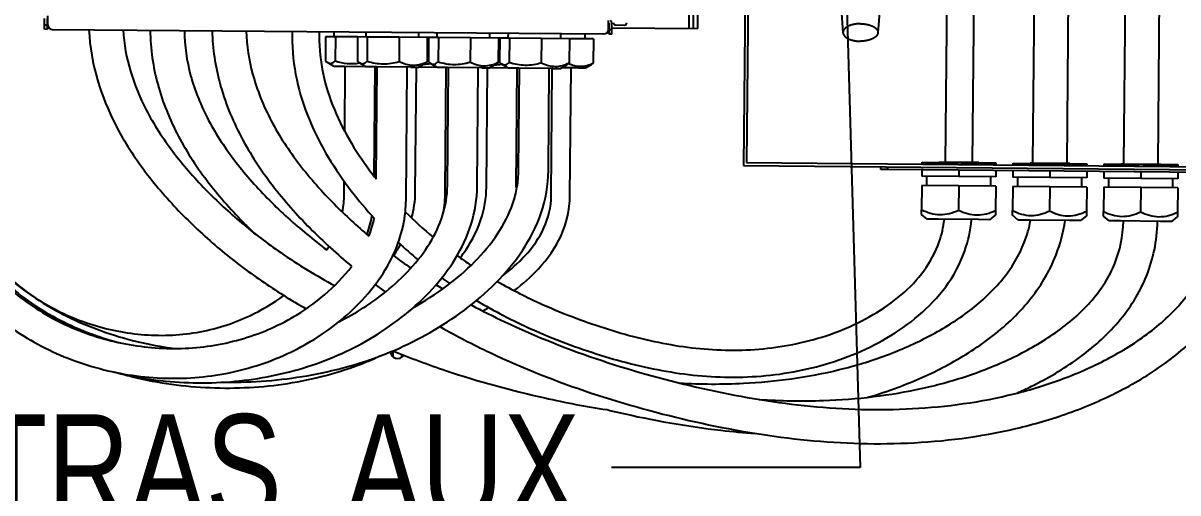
# Model space of a CAD drawing. Header units: millimetres. Extents: x 0 to 10500, y 0 to 7425.
# Drawn here: x 3535 to 4348, y 4619 to 4949 of the extents above; entities that cross this region are included whole.
import ezdxf

# ---------------------------------------------------------------- set-up
doc = ezdxf.new("R2010")
doc.units = ezdxf.units.MM
doc.header["$LTSCALE"] = 577.5
doc.linetypes.add('HIDDEN', pattern=[0.2, 0.1, -0.1])
doc.layers.get('0').update_dxf_attribs({"linetype": 'CONTINUOUS'})
for name, color, linetype in [('AXES', 7, 'CONTINUOUS'), ('DTM_AXES', 7, 'CONTINUOUS'), ('NOTES3D', 7, 'CONTINUOUS')]:
    doc.layers.add(name, color=color, linetype=linetype)
doc.styles.get("Standard").update_dxf_attribs({"font": 'txt', "width": 0.85})
doc.styles.add('TEXTSTYLE_2', font='txt', dxfattribs={"width": 0.8})
doc.styles.add('TEXTSTYLE_3', font='txt')
doc.dimstyles.new('DIMSTYLE_2', dxfattribs={"dimtxt": 75, "dimasz": 3.5, "dimexe": 1.5, "dimexo": 1.5, "dimgap": 18.75, "dimtad": 1, "dimdec": 1, "dimtxsty": 'TEXTSTYLE_3', "dimblk": '_FILLED', "dimblk1": '_FILLED', "dimblk2": '_FILLED', "dimcen": 0.09, "dimadec": 1, "dimazin": 2, "dimtp": 0.1, "dimtm": 0.1, "dimtfac": 1, "dimtdec": 1, "dimtofl": 0, "dimtmove": 0, "dimatfit": 3, "dimldrblk": '_FILLED', "dimfxl": 1, "dimtolj": 1, "dimarcsym": 0})
doc.dimstyles.get("Standard").update_dxf_attribs({"dimtxt": 3.5, "dimasz": 3.5, "dimexe": 1.5, "dimexo": 1.5, "dimtad": 1, "dimdec": 1, "dimtxsty": 'Standard', "dimblk": '_FILLED', "dimblk1": '_FILLED', "dimblk2": '_FILLED', "dimcen": 0.09, "dimadec": 1, "dimazin": 2, "dimtol": 1, "dimtp": 0.1, "dimtm": 0.1, "dimtfac": 1, "dimtdec": 1, "dimtofl": 0, "dimtmove": 0, "dimatfit": 3, "dimldrblk": '_FILLED', "dimfxl": 1, "dimtolj": 1, "dimarcsym": 0})

# ---------------------------------------------------------------- blocks, each defined once
blk = doc.blocks.new('_FILLED')
at = {"color": 0, "linetype": 'ByBlock'}
blk.add_solid([(0, 0), (-1, 0.21), (-1, -0.21)], dxfattribs=at)
blk = doc.blocks.new('*D22')
at = {"color": 2, "linetype": 'Continuous', "transparency": 16777216}
for p, q in [((4837.47, 4680.67), (4837.47, 3823.25)), ((1781.64, 4476.17), (1781.64, 3823.25)), ((1781.64, 3823.25), (1781.64, 3803)), ((4837.47, 3823.25), (4837.47, 3803)), ((1781.64, 3804.5), (3309.56, 3804.5)), ((4837.47, 3804.5), (3309.56, 3804.5))]:
    blk.add_line(p, q, dxfattribs=at)
at = {"color": 2, "linetype": 'Continuous', "transparency": 16777216, "xscale": 3.5, "yscale": 3.5, "zscale": 3.5, "rotation": 180}
blk.add_blockref('_FILLED', (1781.64, 3804.5), dxfattribs=at)
at = {"color": 2, "linetype": 'Continuous', "transparency": 16777216, "xscale": 3.5, "yscale": 3.5, "zscale": 3.5}
blk.add_blockref('_FILLED', (4837.47, 3804.5), dxfattribs=at)
at = {"color": 2, "linetype": 'Continuous', "transparency": 16777216, "insert": (3309.56, 3898.25), "char_height": 75, "width": 300, "attachment_point": 2, "line_spacing_factor": 0.9, "style": 'TEXTSTYLE_3'}
blk.add_mtext('3056', dxfattribs=at)
blk = doc.blocks.new('*D27')
at = {"color": 2, "linetype": 'Continuous', "transparency": 16777216}
for p, q in [((4837.47, 4680.67), (4837.47, 4221.23)), ((3948.64, 4306.67), (3948.64, 4221.23)), ((3948.64, 4221.23), (3948.64, 4200.98)), ((4837.47, 4221.23), (4837.47, 4200.98)), ((3948.64, 4202.48), (4393.06, 4202.48)), ((4837.47, 4202.48), (4393.06, 4202.48))]:
    blk.add_line(p, q, dxfattribs=at)
at = {"color": 2, "linetype": 'Continuous', "transparency": 16777216, "xscale": 3.5, "yscale": 3.5, "zscale": 3.5, "rotation": 180}
blk.add_blockref('_FILLED', (3948.64, 4202.48), dxfattribs=at)
at = {"color": 2, "linetype": 'Continuous', "transparency": 16777216, "xscale": 3.5, "yscale": 3.5, "zscale": 3.5}
blk.add_blockref('_FILLED', (4837.47, 4202.48), dxfattribs=at)
at = {"color": 2, "linetype": 'Continuous', "transparency": 16777216, "insert": (4393.06, 4296.23), "char_height": 75, "width": 225, "attachment_point": 2, "line_spacing_factor": 0.9, "style": 'TEXTSTYLE_3'}
blk.add_mtext('889', dxfattribs=at)

msp = doc.modelspace()

# ---------------------------------------------------------------- linework, layer by layer
at = {"color": 7, "linetype": 'Continuous'}
for p, q in [((4006.9, 4945.46), (4016.1, 6047.42)), ((4048.85, 5549.05), (4042.13, 4849.08)), ((4050.84, 5547.03), (4044.15, 4851.06)), ((4003.9, 4945.48), (4008.77, 5528.46)), ((4184.16, 4851.19), (4188.35, 5287.7)), ((4203.16, 4851.01), (4207.35, 5287.52)), ((4245.66, 4850.6), (4247.45, 5037.12)), ((4269.66, 4850.37), (4271.45, 5036.89)), ((4309.66, 4849.99), (4311.45, 5036.51)), ((4333.65, 4849.76), (4335.45, 5036.28)), ((3550.38, 4944.78), (3550.45, 4952.48)), ((3550.41, 4947.98), (3552.31, 4947.96)), ((3552.35, 4952.46), (3552.28, 4944.76)), ((3552.71, 4947.96), (3552.76, 4954.21)), ((3947.1, 4944.67), (3947.15, 4950.92)), ((3947.47, 4941.47), (3947.53, 4949.17)), ((3949.37, 4941.45), (3949.43, 4949.15)), ((3552.28, 4944.76), (3550.38, 4944.78)), ((3555.88, 4944.73), (3943.87, 4941.5)), ((3724.68, 4943.33), (3724.65, 4940.1)), ((3743.68, 4943.17), (3743.65, 4939.95)), ((3748.11, 4939.59), (3747.97, 4922.59)), ((3754.98, 4939.53), (3748.11, 4939.59)), ((3754.98, 4939.53), (3754.84, 4922.53)), ((3770.61, 4939.4), (3754.98, 4939.53)), ((3770.61, 4939.4), (3770.47, 4922.4)), ((3777.48, 4939.34), (3770.61, 4939.4)), ((3777.48, 4939.34), (3777.34, 4922.34)), ((3799.98, 4939.15), (3777.48, 4939.34)), ((3799.98, 4939.15), (3799.84, 4922.16)), ((3819.68, 4938.99), (3799.98, 4939.15)), ((3819.68, 4938.99), (3819.54, 4921.99)), ((3820.61, 4938.98), (3819.68, 4938.99)), ((3820.61, 4938.98), (3820.47, 4921.98)), ((3827.48, 4938.93), (3820.61, 4938.98)), ((3827.48, 4938.93), (3827.34, 4921.93)), ((3849.98, 4938.74), (3827.48, 4938.93)), ((3849.98, 4938.74), (3849.83, 4921.74)), ((3869.68, 4938.57), (3849.98, 4938.74)), ((3947.11, 4945.96), (3947.51, 4945.96)), ((3949.37, 4941.45), (3947.47, 4941.47)), ((3947.5, 4944.67), (3949.4, 4944.65)), ((3949.41, 4945.94), (4009.9, 4945.43)), ((3869.68, 4938.57), (3869.54, 4921.57)), ((3870.61, 4938.56), (3869.68, 4938.57)), ((3870.61, 4938.56), (3870.46, 4921.57)), ((3877.48, 4938.51), (3870.61, 4938.56)), ((3877.48, 4938.51), (3877.34, 4921.51)), ((3899.98, 4938.32), (3877.48, 4938.51)), ((3899.98, 4938.32), (3899.83, 4921.32)), ((3919.68, 4938.16), (3899.98, 4938.32)), ((3919.68, 4938.16), (3919.54, 4921.16)), ((3936.45, 4938.01), (3919.68, 4938.15)), ((3936.45, 4938.01), (3936.31, 4921.01)), ((3761.59, 4873), (3761.97, 4918.53)), ((3782.33, 4841.32), (3782.97, 4918.35)), ((3783.81, 4839.44), (3784.47, 4918.34)), ((3804.69, 4824.6), (3805.47, 4918.16)), ((3811.24, 4830.32), (3811.97, 4918.11)), ((3832.24, 4830.15), (3832.97, 4917.93)), ((3833.78, 4834.87), (3834.47, 4917.92)), ((3854.77, 4834.7), (3855.47, 4917.75)), ((3861.27, 4833.78), (3861.97, 4917.69)), ((3882.27, 4833.61), (3882.97, 4917.52)), ((3883.87, 4845.65), (3884.47, 4917.5)), ((3904.87, 4845.48), (3905.47, 4917.33)), ((3906.82, 4827.98), (3907.57, 4917.31)), ((3920.02, 4827.87), (3920.77, 4917.74)), ((4044.15, 4851.06), (4660.12, 4845.15)), ((4167.67, 4850.2), (4167.68, 4851.33)), ((4168.81, 4849.86), (4167.67, 4850.2)), ((4167.68, 4851.33), (4193.66, 4851.08)), ((4193.66, 4851.08), (4219.64, 4850.83)), ((4218.48, 4849.39), (4219.63, 4849.7)), ((4219.64, 4850.83), (4219.63, 4849.7)), ((4231.67, 4849.58), (4231.68, 4850.72)), ((4232.81, 4849.25), (4231.67, 4849.58)), ((4231.68, 4850.72), (4257.66, 4850.47)), ((4257.66, 4850.47), (4283.64, 4850.22)), ((4283.64, 4850.22), (4283.63, 4849.09)), ((4295.66, 4848.97), (4295.68, 4850.1)), ((4295.68, 4850.1), (4321.65, 4849.86)), ((4321.65, 4849.86), (4347.63, 4849.61)), ((4347.63, 4849.61), (4347.62, 4848.47)), ((4042.13, 4849.08), (4662.11, 4843.13)), ((4138.61, 4846.16), (4138.63, 4848.16)), ((4143.61, 4846.11), (4138.61, 4846.16)), ((4143.61, 4846.11), (4143.63, 4848.11)), ((4435.6, 4843.31), (4143.61, 4846.11)), ((4167.63, 4845.88), (4167.59, 4841.39)), ((4193.57, 4841.14), (4167.59, 4841.39)), ((4193.61, 4845.63), (4193.57, 4841.14)), ((4219.59, 4845.38), (4219.54, 4840.89)), ((4231.63, 4845.26), (4231.58, 4840.77)), ((4257.61, 4845.01), (4257.56, 4840.52)), ((4282.48, 4848.77), (4283.63, 4849.09)), ((4283.59, 4844.76), (4283.54, 4840.27)), ((4295.62, 4844.65), (4295.58, 4840.16)), ((4296.8, 4848.64), (4295.66, 4848.97)), ((4321.6, 4844.4), (4321.56, 4839.91)), ((4346.48, 4848.16), (4347.62, 4848.47)), ((4347.58, 4844.15), (4347.54, 4839.66)), ((3761.22, 4828.98), (3761.3, 4837.69)), ((4167.52, 4834.89), (4167.36, 4817.89)), ((4193.5, 4834.64), (4167.52, 4834.89)), ((4193.5, 4834.64), (4193.34, 4817.64)), ((4219.48, 4834.39), (4193.5, 4834.64)), ((4219.54, 4840.89), (4193.57, 4841.14)), ((4219.48, 4834.39), (4219.32, 4817.39)), ((4231.52, 4834.27), (4231.36, 4817.27)), ((4257.5, 4834.02), (4231.52, 4834.27)), ((4257.56, 4840.52), (4231.58, 4840.77)), ((4257.5, 4834.02), (4257.34, 4817.02)), ((4283.48, 4833.77), (4257.5, 4834.02)), ((4283.54, 4840.27), (4257.56, 4840.52)), ((4283.48, 4833.77), (4283.32, 4816.77)), ((4295.52, 4833.66), (4295.35, 4816.66)), ((4321.5, 4833.41), (4295.52, 4833.66)), ((4321.56, 4839.91), (4295.58, 4840.16)), ((4321.5, 4833.41), (4321.33, 4816.41)), ((4347.48, 4833.16), (4321.5, 4833.41)), ((4347.54, 4839.66), (4321.56, 4839.91)), ((4347.48, 4833.16), (4347.31, 4816.16)), ((4167.33, 4814.55), (4167.36, 4817.89)), ((4219.32, 4817.39), (4219.29, 4814.05)), ((4231.33, 4813.94), (4231.36, 4817.27)), ((4171.24, 4811.24), (4167.33, 4814.55)), ((4215.31, 4810.82), (4219.29, 4814.05)), ((4235.24, 4810.62), (4231.33, 4813.94)), ((4243.98, 4810.39), (4244, 4810.51)), ((4279.31, 4810.2), (4283.28, 4813.44)), ((4283.32, 4816.77), (4283.28, 4813.44)), ((4295.32, 4813.32), (4295.35, 4816.66)), ((4299.23, 4810.01), (4295.32, 4813.32)), ((4343.31, 4809.59), (4347.28, 4812.82)), ((4347.31, 4816.16), (4347.28, 4812.82)), ((3795.64, 4714.17), (3795.64, 4718.56)), ((3801.64, 4714.19), (3801.64, 4716.13))]:
    msp.add_line(p, q, dxfattribs=at)
at = {"color": 3, "linetype": 'Continuous'}
msp.add_line((4009.9, 4945.43), (4019.1, 6047.4), dxfattribs=at)
at = {"color": 6, "linetype": 'Continuous'}
msp.add_line((3951.92, 4947.88), (3958.42, 4947.82), dxfattribs=at)
at = {"color": 7, "linetype": 'Continuous'}
for centre, radius, start, end in [((3555.91, 4947.93), 3.2, 179.52186, 269.52186), ((3947.13, 4949.17), 2.3, 359.52186, 50.10173), ((3943.9, 4944.7), 3.2, 269.52186, 359.52186), ((3765.77, 4959.85), 39.21, 278.99782, 279.20971), ((3815.77, 4959.43), 39.21, 278.99782, 279.20971), ((3865.77, 4959.01), 39.21, 278.99782, 279.20971), ((3811.11, 4846.24), 72.76, 350.09785, 359.53538), ((3810.45, 4846.35), 73.43, 349.93028, 350.10464), ((3693.03, 4829.57), 68.19, 348.71789, 359.50895), ((3741.3, 4830.92), 90.94, 350.36998, 359.51142), ((3717.46, 4825.34), 87.23, 354.11325, 359.51722), ((3688.67, 4830.55), 93.65, 341.21573, 349.57007), ((4002.58, 5014.01), 280.01, 224.891, 230.32434), ((4003.93, 5015.57), 301.07, 227.16931, 230.67756), ((3669.47, 4839.42), 93.87, 327.95363, 329.71338), ((4034.36, 5104.53), 398.28, 233.15867, 235.3812), ((4024.3, 5042.1), 315.54, 234.39457, 236.56188), ((3723.91, 4878.24), 151.81, 313.60087, 314.37991), ((4022.85, 5040.02), 332, 234.45437, 235.64565), ((4034.03, 5104.08), 421.72, 233.47749, 234.68111), ((4059.54, 5142.77), 444.07, 238.25498, 238.96642), ((3742.68, 4952.28), 236.08, 299.43377, 300.59142), ((3674.26, 4956.15), 263.19, 254.05579, 254.53741)]:
    msp.add_arc(centre, radius, start, end, dxfattribs=at)
at = {"color": 6, "linetype": 'Continuous'}
for centre, start, end in [((3951.94, 4949.38), 179.52186, 269.52186), ((3958.44, 4949.32), 269.52186, 359.52186)]:
    msp.add_arc(centre, 1.5, start, end, dxfattribs=at)
at = {"color": 7, "linetype": 'Continuous'}
for points, knots in [([(3581.64, 4944.51), (3582.89, 4920.2), (3594.08, 4884.9), (3620.76, 4843.75), (3646.03, 4814.88), (3673.38, 4789.58), (3702.89, 4767.24), (3723.72, 4754.25), (3734.49, 4748.11)], [0, 0, 0, 0, 0.262375, 0.409206, 0.556038, 0.702869, 0.8497, 1, 1, 1, 1]), ([(3605.69, 4944.31), (3606.92, 4924.42), (3616.27, 4894.96), (3639.86, 4858.4), (3663.22, 4831.69), (3688.81, 4808.02), (3718.94, 4785.21), (3741.41, 4771.55), (3754.46, 4764.47)], [0, 0, 0, 0, 0.248028, 0.390123, 0.532217, 0.674311, 0.816405, 1, 1, 1, 1]), ([(3624.8, 4944.15), (3624.88, 4930.98), (3628.73, 4904.86), (3643.56, 4868.85), (3665.33, 4836.03), (3684.81, 4814.24), (3696.19, 4803.07), (3698.49, 4800.87)], [0, 0, 0, 0, 0.225975, 0.464132, 0.702289, 0.940446, 1, 1, 1, 1]), ([(3648.8, 4943.95), (3648.9, 4933.08), (3652.1, 4911.37), (3664.78, 4880.37), (3684.26, 4850.9), (3708.32, 4823.97), (3730.31, 4804.02), (3744.25, 4793.12), (3749, 4789.57)], [0, 0, 0, 0, 0.172433, 0.356117, 0.5398, 0.723483, 0.907167, 1, 1, 1, 1]), ([(3668.27, 4943.78), (3668.6, 4931.16), (3672.63, 4905.05), (3687.55, 4868.49), (3710.02, 4834.38), (3736.94, 4804.12), (3756.37, 4786.45), (3766.46, 4778.13)], [0, 0, 0, 0, 0.179852, 0.384483, 0.589114, 0.793745, 1, 1, 1, 1]), ([(3692.28, 4943.58), (3692.62, 4933.23), (3696.02, 4911.47), (3708.82, 4879.94), (3729.01, 4849.19), (3753.05, 4822.13), (3770.19, 4806.34), (3778.55, 4799.3)], [0, 0, 0, 0, 0.18023, 0.390687, 0.601143, 0.8116, 1, 1, 1, 1]), ([(3724.65, 4940.1), (3724.47, 4919.1), (3733.89, 4879.41), (3759.38, 4838.63), (3776.72, 4817.95), (3782.29, 4811.85)], [0, 0, 0, 0, 0.408237, 0.816474, 1, 1, 1, 1]), ([(3743.65, 4939.95), (3743.5, 4921.86), (3751.52, 4887.35), (3771.37, 4855.39), (3782.94, 4840.48), (3783.79, 4839.41)], [0, 0, 0, 0, 0.481198, 0.962396, 1, 1, 1, 1]), ([(3747.97, 4922.59), (3748.09, 4922.47), (3748.54, 4922.05), (3749.03, 4921.66), (3749.42, 4921.42)], [0, 0, 0, 0, 0.264458, 1, 1, 1, 1]), ([(3749.42, 4921.42), (3749.83, 4921.17), (3750.72, 4920.77), (3752.2, 4920.79), (3753.61, 4921.45), (3754.43, 4922.14), (3754.84, 4922.53)], [0, 0, 0, 0, 0.243019, 0.47, 0.71604, 1, 1, 1, 1]), ([(3754.84, 4922.53), (3757.59, 4921.69), (3763.25, 4920.44), (3769.07, 4920.67), (3771.9, 4921.12)], [0, 0, 0, 0, 0.500538, 1, 1, 1, 1]), ([(3770.47, 4922.4), (3770.58, 4922.29), (3771.04, 4921.86), (3771.53, 4921.47), (3771.92, 4921.23)], [0, 0, 0, 0, 0.264458, 1, 1, 1, 1]), ([(3771.92, 4921.23), (3772.33, 4920.98), (3773.22, 4920.58), (3774.7, 4920.6), (3776.11, 4921.27), (3776.93, 4921.95), (3777.34, 4922.34)], [0, 0, 0, 0, 0.243019, 0.47, 0.71604, 1, 1, 1, 1]), ([(3777.34, 4922.34), (3780.97, 4921.24), (3788.57, 4919.8), (3796.19, 4921.11), (3799.84, 4922.16)], [0, 0, 0, 0, 0.5, 1, 1, 1, 1]), ([(3799.84, 4922.16), (3801.39, 4921.4), (3804.57, 4920.09), (3807.98, 4919.54), (3809.67, 4919.52)], [0, 0, 0, 0, 0.507145, 1, 1, 1, 1]), ([(3809.67, 4919.52), (3811.35, 4919.51), (3814.78, 4920.01), (3817.97, 4921.26), (3819.54, 4921.99)], [0, 0, 0, 0, 0.492857, 1, 1, 1, 1]), ([(3819.54, 4921.99), (3819.42, 4921.88), (3818.96, 4921.46), (3818.46, 4921.08), (3818.07, 4920.85)], [0, 0, 0, 0, 0.26446, 1, 1, 1, 1]), ([(3820.47, 4921.98), (3820.58, 4921.87), (3821.03, 4921.44), (3821.53, 4921.06), (3821.92, 4920.82)], [0, 0, 0, 0, 0.264458, 1, 1, 1, 1]), ([(3821.92, 4920.82), (3822.33, 4920.56), (3823.21, 4920.16), (3824.7, 4920.18), (3826.1, 4920.85), (3826.93, 4921.53), (3827.34, 4921.93)], [0, 0, 0, 0, 0.243019, 0.47, 0.71604, 1, 1, 1, 1]), ([(3827.34, 4921.93), (3830.97, 4920.82), (3838.57, 4919.38), (3846.19, 4920.69), (3849.83, 4921.74)], [0, 0, 0, 0, 0.5, 1, 1, 1, 1]), ([(3849.83, 4921.74), (3851.39, 4920.98), (3854.56, 4919.68), (3857.98, 4919.12), (3859.66, 4919.1)], [0, 0, 0, 0, 0.507145, 1, 1, 1, 1]), ([(3859.66, 4919.1), (3861.35, 4919.09), (3864.77, 4919.59), (3867.97, 4920.84), (3869.54, 4921.57)], [0, 0, 0, 0, 0.492857, 1, 1, 1, 1]), ([(3869.54, 4921.57), (3869.42, 4921.46), (3868.96, 4921.04), (3868.46, 4920.66), (3868.07, 4920.43)], [0, 0, 0, 0, 0.26446, 1, 1, 1, 1]), ([(3870.46, 4921.57), (3870.58, 4921.45), (3871.03, 4921.02), (3871.52, 4920.64), (3871.91, 4920.4)], [0, 0, 0, 0, 0.264458, 1, 1, 1, 1]), ([(3871.91, 4920.4), (3872.33, 4920.14), (3873.21, 4919.74), (3874.7, 4919.76), (3876.1, 4920.43), (3876.92, 4921.12), (3877.34, 4921.51)], [0, 0, 0, 0, 0.243019, 0.47, 0.71604, 1, 1, 1, 1]), ([(3877.34, 4921.51), (3880.97, 4920.4), (3888.57, 4918.96), (3896.18, 4920.28), (3899.83, 4921.32)], [0, 0, 0, 0, 0.5, 1, 1, 1, 1]), ([(3899.83, 4921.32), (3901.39, 4920.57), (3904.56, 4919.26), (3907.98, 4918.7), (3909.66, 4918.69)], [0, 0, 0, 0, 0.507145, 1, 1, 1, 1]), ([(3909.66, 4918.69), (3911.35, 4918.67), (3914.77, 4919.17), (3917.96, 4920.43), (3919.54, 4921.16)], [0, 0, 0, 0, 0.492857, 1, 1, 1, 1]), ([(3919.54, 4921.16), (3919.42, 4921.04), (3918.96, 4920.62), (3918.46, 4920.25), (3918.07, 4920.01)], [0, 0, 0, 0, 0.26446, 1, 1, 1, 1]), ([(3919.14, 4920.81), (3920.44, 4920.22), (3923.1, 4919.21), (3925.94, 4918.78), (3927.34, 4918.77)], [0, 0, 0, 0, 0.506278, 1, 1, 1, 1]), ([(3927.34, 4918.77), (3928.87, 4918.76), (3931.98, 4919.21), (3934.88, 4920.35), (3936.31, 4921.01)], [0, 0, 0, 0, 0.492913, 1, 1, 1, 1]), ([(3936.31, 4921.01), (3936.22, 4920.92), (3935.86, 4920.59), (3935.48, 4920.3), (3935.17, 4920.12)], [0, 0, 0, 0, 0.266121, 1, 1, 1, 1]), ([(4167.68, 4851.33), (4171.96, 4850.59), (4180.66, 4849.64), (4189.36, 4850.43), (4193.66, 4851.08)], [0, 0, 0, 0, 0.5, 1, 1, 1, 1]), ([(4193.66, 4851.08), (4197.94, 4850.34), (4206.64, 4849.39), (4215.34, 4850.18), (4219.64, 4850.83)], [0, 0, 0, 0, 0.5, 1, 1, 1, 1]), ([(4231.68, 4850.72), (4235.96, 4849.98), (4244.65, 4849.02), (4253.36, 4849.81), (4257.66, 4850.47)], [0, 0, 0, 0, 0.5, 1, 1, 1, 1]), ([(4257.66, 4850.47), (4261.94, 4849.73), (4270.63, 4848.77), (4279.34, 4849.56), (4283.64, 4850.22)], [0, 0, 0, 0, 0.5, 1, 1, 1, 1]), ([(4295.68, 4850.1), (4299.96, 4849.36), (4308.65, 4848.41), (4317.36, 4849.2), (4321.65, 4849.86)], [0, 0, 0, 0, 0.5, 1, 1, 1, 1]), ([(4321.65, 4849.86), (4325.94, 4849.11), (4334.63, 4848.16), (4343.34, 4848.95), (4347.63, 4849.61)], [0, 0, 0, 0, 0.5, 1, 1, 1, 1]), ([(3676.24, 4696.53), (3679.19, 4696.48), (3701.33, 4696.44), (3742.6, 4700.69), (3797.09, 4716.95), (3838.52, 4740.37), (3868.41, 4765.85), (3887.5, 4788.54), (3901.08, 4814.96), (3904.78, 4835), (3904.87, 4845.48)], [0, 0, 0, 0, 0.029831, 0.223865, 0.417899, 0.611932, 0.708949, 0.805966, 0.902983, 1, 1, 1, 1]), ([(3464.52, 4834.94), (3465.18, 4820.1), (3473.85, 4790.32), (3502.15, 4752.94), (3539.73, 4724.35), (3583.11, 4705.9), (3629.64, 4697.77), (3676.89, 4700.5), (3720.67, 4714.28), (3746.25, 4730.01), (3757.35, 4738.96)], [0, 0, 0, 0, 0.115359, 0.243536, 0.371713, 0.499889, 0.628066, 0.756243, 0.884419, 1, 1, 1, 1]), ([(3485.52, 4835.43), (3486.09, 4823.99), (3492.85, 4800.39), (3517.09, 4768.03), (3550.33, 4742.73), (3589.07, 4726.22), (3630.9, 4718.92), (3673.11, 4721.37), (3713.25, 4734.03), (3744.88, 4754.04), (3760.99, 4770.83), (3766.47, 4778.13)], [0, 0, 0, 0, 0.103705, 0.220374, 0.337043, 0.453711, 0.57038, 0.687048, 0.803717, 0.920385, 1, 1, 1, 1]), ([(3486.3, 4837.66), (3487.51, 4829.4), (3493.6, 4809.19), (3513.47, 4779.65), (3543.68, 4754.09), (3579.41, 4736.84), (3618.32, 4728.49), (3657.74, 4729.85), (3691.88, 4740.5), (3711.26, 4752), (3718.76, 4757.56)], [0, 0, 0, 0, 0.090313, 0.225783, 0.361252, 0.496722, 0.632191, 0.767661, 0.903131, 1, 1, 1, 1]), ([(3599.08, 4703.72), (3601.56, 4703.09), (3620.94, 4698.48), (3658.29, 4694.28), (3710.55, 4699.14), (3760.33, 4714.84), (3805.03, 4741.95), (3836.26, 4774.68), (3851.61, 4807.12), (3854.7, 4825.27), (3854.77, 4834.7)], [0, 0, 0, 0, 0.024107, 0.186756, 0.349404, 0.512053, 0.674702, 0.837351, 0.918676, 1, 1, 1, 1]), ([(3757.34, 4738.97), (3769.16, 4744.87), (3793.55, 4760.38), (3819.11, 4787.47), (3831.36, 4813.67), (3833.71, 4827.62), (3833.78, 4834.87)], [0, 0, 0, 0, 0.297191, 0.648595, 0.824298, 1, 1, 1, 1]), ([(3809.53, 4748.77), (3817.68, 4753.33), (3832.86, 4763.16), (3853.59, 4780.85), (3870, 4800.47), (3879.11, 4818.37), (3882.07, 4829.7), (3882.75, 4833.51)], [0, 0, 0, 0, 0.236135, 0.454972, 0.67381, 0.892648, 1, 1, 1, 1]), ([(3842.81, 4784.04), (3844.29, 4785.99), (3850.36, 4794.52), (3858.47, 4810.59), (3861.2, 4825.77), (3861.27, 4833.78)], [0, 0, 0, 0, 0.131791, 0.565896, 1, 1, 1, 1]), ([(3872.48, 4771.29), (3878.25, 4775.63), (3890.08, 4785.98), (3903.1, 4804.54), (3906.75, 4819.66), (3906.82, 4827.98)], [0, 0, 0, 0, 0.292803, 0.646401, 1, 1, 1, 1]), ([(3880.74, 4760.99), (3886.91, 4765.64), (3899.9, 4777.03), (3915.31, 4798.69), (3919.93, 4817.65), (3920.02, 4827.87)], [0, 0, 0, 0, 0.289066, 0.644533, 1, 1, 1, 1]), ([(3489.11, 4818.76), (3491.57, 4811.36), (3498.82, 4797.15), (3515.29, 4777.78), (3542.44, 4755.16), (3580.51, 4734.27), (3617.29, 4723.97), (3637.98, 4720.7), (3641.21, 4720.25)], [0, 0, 0, 0, 0.135742, 0.271484, 0.407226, 0.67871, 0.950194, 1, 1, 1, 1]), ([(4167.36, 4817.89), (4169.39, 4816.89), (4173.58, 4815.17), (4180.31, 4814.09), (4187.07, 4815.04), (4191.29, 4816.68), (4193.34, 4817.64)], [0, 0, 0, 0, 0.251842, 0.500001, 0.748159, 1, 1, 1, 1]), ([(4193.34, 4817.64), (4195.37, 4816.64), (4199.56, 4814.92), (4206.29, 4813.84), (4213.05, 4814.79), (4217.27, 4816.43), (4219.32, 4817.39)], [0, 0, 0, 0, 0.251841, 0.499999, 0.748158, 1, 1, 1, 1]), ([(4231.36, 4817.27), (4233.39, 4816.27), (4237.58, 4814.55), (4244.31, 4813.48), (4251.07, 4814.42), (4255.28, 4816.06), (4257.34, 4817.02)], [0, 0, 0, 0, 0.251842, 0.500001, 0.748159, 1, 1, 1, 1]), ([(4257.34, 4817.02), (4259.37, 4816.02), (4263.56, 4814.3), (4270.29, 4813.23), (4277.05, 4814.17), (4281.26, 4815.81), (4283.32, 4816.77)], [0, 0, 0, 0, 0.251841, 0.499999, 0.748158, 1, 1, 1, 1]), ([(3757.35, 4738.96), (3758.56, 4739.93), (3771.95, 4751.03), (3792.73, 4774.44), (3802.82, 4802.66), (3804.23, 4816.39)], [0, 0, 0, 0, 0.05082, 0.567956, 1, 1, 1, 1]), ([(3828.59, 4735.63), (3840.12, 4729.08), (3874.6, 4711.28), (3934.66, 4687.54), (4008.31, 4667.42), (4082.07, 4654.58), (4157.12, 4651.61), (4221.25, 4659.6), (4271.11, 4674.12), (4307.06, 4689.53), (4341.1, 4710.04), (4370.42, 4736.64), (4390.9, 4769.5), (4396.67, 4795.66), (4397.21, 4809.05)], [0, 0, 0, 0, 0.061211, 0.17918, 0.297149, 0.415118, 0.533087, 0.651057, 0.710041, 0.769026, 0.82801, 0.886995, 0.94598, 1, 1, 1, 1]), ([(3850.46, 4750.97), (3858.24, 4746.79), (3887.95, 4731.84), (3942.17, 4710.38), (4013.6, 4690.86), (4084.79, 4678.5), (4156.19, 4675.7), (4216.71, 4683.28), (4263.04, 4696.79), (4296.19, 4711.01), (4326.94, 4729.59), (4352, 4752.51), (4368.16, 4778.72), (4372.7, 4798.84), (4373.2, 4809.27)], [0, 0, 0, 0, 0.043609, 0.16395, 0.284292, 0.404634, 0.524976, 0.645317, 0.705488, 0.765659, 0.82583, 0.886001, 0.946172, 1, 1, 1, 1]), ([(3854.2, 4754.02), (3866.78, 4746.54), (3895.43, 4731.8), (3941.42, 4714.6), (3990.65, 4702.31), (4041.34, 4698.34), (4093.73, 4705.24), (4135.49, 4721.78), (4165.82, 4742.7), (4185.27, 4762.89), (4197.9, 4785.96), (4201.72, 4803.16), (4202.44, 4810.92)], [0, 0, 0, 0, 0.107552, 0.237409, 0.367266, 0.497123, 0.62698, 0.756836, 0.821765, 0.886693, 0.951622, 1, 1, 1, 1]), ([(3868.85, 4767.47), (3879.22, 4761.54), (3904.83, 4748.58), (3947.14, 4732.76), (3993.91, 4721.11), (4040.89, 4717.48), (4089.02, 4723.84), (4126.8, 4738.88), (4153.6, 4757.41), (4169.89, 4774.43), (4179.68, 4792.44), (4182.73, 4805.47), (4183.36, 4811.1)], [0, 0, 0, 0, 0.094503, 0.226866, 0.35923, 0.491593, 0.623956, 0.75632, 0.822501, 0.888683, 0.954865, 1, 1, 1, 1]), ([(3996.97, 4695.93), (4011.95, 4695.09), (4049.43, 4694.86), (4098.77, 4701.46), (4142.26, 4714.64), (4173.34, 4728.41), (4202.13, 4746.3), (4225.53, 4768.25), (4238.69, 4790.03), (4242.99, 4804.98), (4243.98, 4810.39)], [0, 0, 0, 0, 0.150814, 0.376505, 0.489351, 0.602196, 0.715042, 0.827887, 0.940732, 1, 1, 1, 1]), ([(4053.11, 4684.39), (4068.14, 4683.41), (4106.39, 4682.71), (4157.01, 4688.53), (4202.1, 4701.09), (4234.38, 4714.44), (4264.32, 4731.98), (4288.67, 4753.67), (4304.73, 4779.1), (4309.04, 4799), (4309.27, 4809.9)], [0, 0, 0, 0, 0.140279, 0.35602, 0.46389, 0.571761, 0.679631, 0.787501, 0.895372, 1, 1, 1, 1]), ([(4129.64, 4685.93), (4136.61, 4687.97), (4155.19, 4694.11), (4184.48, 4707.07), (4216.53, 4726.93), (4244.13, 4752.6), (4261.52, 4781.08), (4267.05, 4801.84), (4268.26, 4810.29)], [0, 0, 0, 0, 0.113429, 0.304865, 0.496301, 0.687737, 0.879173, 1, 1, 1, 1]), ([(4234.56, 4688.88), (4237.95, 4690.4), (4252.79, 4697.4), (4278.2, 4712.23), (4306.88, 4737.55), (4327.41, 4769.68), (4333.01, 4795.81), (4333.27, 4809.67)], [0, 0, 0, 0, 0.068694, 0.302905, 0.537115, 0.771326, 1, 1, 1, 1]), ([(4295.35, 4816.66), (4297.39, 4815.66), (4301.57, 4813.94), (4308.31, 4812.86), (4315.06, 4813.81), (4319.28, 4815.45), (4321.33, 4816.41)], [0, 0, 0, 0, 0.251842, 0.500001, 0.748159, 1, 1, 1, 1]), ([(4321.33, 4816.41), (4323.37, 4815.41), (4327.55, 4813.69), (4334.29, 4812.61), (4341.04, 4813.56), (4345.26, 4815.2), (4347.31, 4816.16)], [0, 0, 0, 0, 0.251841, 0.499999, 0.748158, 1, 1, 1, 1]), ([(3497.27, 4797.02), (3504.75, 4784.42), (3526.05, 4761.04), (3563.65, 4737.26), (3591.01, 4727.48), (3603.93, 4724.16)], [0, 0, 0, 0, 0.349666, 0.702286, 1, 1, 1, 1]), ([(3795.91, 4785.58), (3797.15, 4787.35), (3798.83, 4789.94), (3800.38, 4792.57), (3800.83, 4793.38)], [0, 0, 0, 0, 0.695153, 1, 1, 1, 1]), ([(3604.09, 4702.49), (3608.09, 4701.38), (3629.73, 4695.94), (3670.33, 4690.81), (3725.32, 4694.41), (3763.43, 4704.95), (3783, 4713.44), (3785.88, 4714.76)], [0, 0, 0, 0, 0.067252, 0.361043, 0.654834, 0.948625, 1, 1, 1, 1]), ([(3795.51, 4718.57), (3807.88, 4713.5), (3843.08, 4700.46), (3893.56, 4686.65), (3931.29, 4679.43), (3945.83, 4677.21)], [0, 0, 0, 0, 0.254051, 0.713414, 1, 1, 1, 1]), ([(3945.84, 4677.22), (3948.69, 4676.54), (3975.39, 4670.26), (4010.06, 4664), (4042.27, 4661.06), (4050.35, 4660.52)], [0, 0, 0, 0, 0.082453, 0.770557, 1, 1, 1, 1])]:
    msp.add_open_spline(points, degree=3, knots=knots, dxfattribs=at)
for points in [[(3817.12, 4920.26), (3818.72, 4920.3), (3820.32, 4920.45), (3821.9, 4920.7)], [(3867.12, 4919.85), (3868.72, 4919.88), (3870.32, 4920.04), (3871.9, 4920.29)], [(3808.66, 4812.07), (3810.29, 4817.95), (3811.18, 4824.02), (3811.24, 4830.32)], [(3778.58, 4799.33), (3780.21, 4803.42), (3781.47, 4807.6), (3782.34, 4811.87)]]:
    msp.add_open_spline(points, degree=3, dxfattribs=at)
at = {"layer": 'AXES', "color": 8, "linetype": 'HIDDEN'}
for p, q in [((4110.82, 4959.64), (4112.06, 4942.34)), ((4137.87, 4959.64), (4136.62, 4942.34))]:
    msp.add_line(p, q, dxfattribs=at)
at = {"layer": 'AXES', "color": 3, "linetype": 'Continuous'}
msp.add_arc((3798.64, 4718.17), 5, 180, 329.44329, dxfattribs=at)
at = {"layer": 'AXES', "color": 8, "linetype": 'HIDDEN'}
for points, knots in [([(4124.34, 4948.71), (4122.73, 4948.71), (4119.69, 4948.41), (4116.18, 4947.31), (4114, 4945.95), (4112.56, 4944.6), (4112, 4943.19), (4112.06, 4942.34)], [0, 0, 0, 0, 0.32161, 0.606085, 0.726322, 0.830284, 1, 1, 1, 1]), ([(4124.34, 4948.71), (4125.95, 4948.71), (4128.99, 4948.41), (4132.51, 4947.31), (4134.68, 4945.95), (4136.12, 4944.6), (4136.69, 4943.19), (4136.62, 4942.34)], [0, 0, 0, 0, 0.32161, 0.606085, 0.726322, 0.830284, 1, 1, 1, 1]), ([(4112.06, 4942.34), (4112.12, 4941.5), (4113.13, 4939.66), (4115.39, 4938.26), (4117.7, 4937.35), (4120.53, 4936.63), (4122.8, 4936.42), (4124.34, 4936.42)], [0, 0, 0, 0, 0.172537, 0.399135, 0.535118, 0.683073, 1, 1, 1, 1]), ([(4136.62, 4942.34), (4136.56, 4941.5), (4135.55, 4939.66), (4133.3, 4938.26), (4130.99, 4937.35), (4128.15, 4936.63), (4125.88, 4936.42), (4124.34, 4936.42)], [0, 0, 0, 0, 0.172537, 0.399135, 0.535118, 0.683073, 1, 1, 1, 1])]:
    msp.add_open_spline(points, degree=3, knots=knots, dxfattribs=at)
at = {"layer": 'DTM_AXES', "color": 7, "linetype": 'Continuous'}
for p, q in [((3754.15, 4939.54), (3754.18, 4943.08)), ((3776.65, 4939.35), (3776.68, 4942.89)), ((3813.64, 4939.04), (3813.67, 4942.58)), ((3826.64, 4938.93), (3826.67, 4942.47)), ((3863.64, 4938.62), (3863.67, 4942.17)), ((3876.64, 4938.51), (3876.67, 4942.06)), ((3913.64, 4938.21), (3913.67, 4941.75)), ((3930.59, 4938.06), (3930.62, 4941.61)), ((3754.04, 4918.59), (3749.38, 4921.45)), ((3761.44, 4918.53), (3754.04, 4918.59)), ((3776.54, 4918.41), (3761.44, 4918.53)), ((3776.54, 4918.41), (3771.88, 4921.26)), ((3783.94, 4918.34), (3776.54, 4918.41)), ((3808.01, 4918.14), (3783.94, 4918.34)), ((3808.01, 4918.14), (3813.4, 4918.1)), ((3813.4, 4918.1), (3818.11, 4920.87)), ((3826.54, 4917.99), (3813.4, 4918.1)), ((3826.54, 4917.99), (3821.88, 4920.84)), ((3833.94, 4917.93), (3826.54, 4917.99)), ((3858.01, 4917.72), (3833.94, 4917.93)), ((3858.01, 4917.72), (3863.4, 4917.68)), ((3863.4, 4917.68), (3868.11, 4920.45)), ((3876.54, 4917.57), (3863.4, 4917.68)), ((3876.54, 4917.57), (3871.87, 4920.42)), ((3883.93, 4917.51), (3876.54, 4917.57)), ((3908.01, 4917.31), (3883.93, 4917.51)), ((3908.01, 4917.31), (3913.4, 4917.26)), ((3913.4, 4917.26), (3918.11, 4920.04)), ((3926.02, 4917.69), (3914.29, 4917.79)), ((3926.02, 4917.69), (3930.92, 4917.65)), ((3930.92, 4917.65), (3935.2, 4920.13)), ((4167.66, 4851.34), (4167.68, 4851.34)), ((4168.81, 4849.86), (4167.67, 4850.2)), ((4207.66, 4850.97), (4179.66, 4851.23)), ((4218.48, 4849.39), (4219.63, 4849.7)), ((4219.66, 4850.84), (4219.64, 4850.84)), ((4231.66, 4850.72), (4231.68, 4850.72)), ((4232.81, 4849.25), (4231.67, 4849.58)), ((4245.66, 4850.6), (4243.66, 4850.62)), ((4269.66, 4850.37), (4245.66, 4850.6)), ((4271.66, 4850.35), (4269.66, 4850.37)), ((4283.66, 4850.22), (4283.64, 4850.22)), ((4295.66, 4850.11), (4295.68, 4850.11)), ((4309.66, 4849.99), (4307.66, 4850.01)), ((4333.65, 4849.76), (4309.66, 4849.99)), ((4335.65, 4849.74), (4333.65, 4849.76)), ((4171, 4834.85), (4171.07, 4841.35)), ((4282.48, 4848.77), (4283.63, 4849.09)), ((4296.8, 4848.64), (4295.66, 4848.97)), ((4346.48, 4848.16), (4347.62, 4848.47)), ((4216, 4834.42), (4216.06, 4840.92)), ((4235, 4834.24), (4235.06, 4840.74)), ((4280, 4833.81), (4280.06, 4840.31)), ((4299, 4833.62), (4299.06, 4840.12)), ((4344, 4833.19), (4344.06, 4839.69)), ((4171.24, 4811.24), (4167.33, 4814.55)), ((4179.28, 4811.16), (4171.24, 4811.24)), ((4207.28, 4810.89), (4179.28, 4811.16)), ((4215.31, 4810.82), (4207.28, 4810.89)), ((4215.31, 4810.82), (4219.29, 4814.05)), ((4235.24, 4810.62), (4231.33, 4813.94)), ((4243.27, 4810.55), (4235.24, 4810.62)), ((4271.27, 4810.28), (4243.27, 4810.55)), ((4279.31, 4810.2), (4271.27, 4810.28)), ((4279.31, 4810.2), (4283.28, 4813.44)), ((4299.23, 4810.01), (4295.32, 4813.32)), ((4307.27, 4809.93), (4299.23, 4810.01)), ((4335.27, 4809.66), (4307.27, 4809.93)), ((4343.31, 4809.59), (4335.27, 4809.66)), ((4343.31, 4809.59), (4347.28, 4812.82))]:
    msp.add_line(p, q, dxfattribs=at)

# ---------------------------------------------------------------- texts
at = {"layer": 'NOTES3D', "color": 2, "linetype": 'Continuous', "insert": (3949.2, 4673.94), "char_height": 75, "width": 960, "attachment_point": 3, "line_spacing_factor": 0.9, "style": 'TEXTSTYLE_2'}
msp.add_mtext('VISTA TRAS. AUX.', dxfattribs=at)

# ---------------------------------------------------------------- dimensions: what is measured, and where the dimension line sits
at = {"color": 2, "linetype": 'Continuous'}
for base, p2, text, picture, middle in [((1781.64, 3804.5), (1781.64, 4477.67), '3056', '*D22', (3309.56, 3804.5)), ((3948.64, 4202.48), (3948.64, 4308.17), '889', '*D27', (4390.71, 4202.48))]:
    dim = msp.add_linear_dim(base=base, p1=(4837.47, 4682.17), p2=p2, angle=180, text=text, dimstyle='DIMSTYLE_2', dxfattribs=at)
    dim.commit()
    dim.dimension.update_dxf_attribs({"geometry": picture, "text_midpoint": middle, "dimtype": 160})

# ---------------------------------------------------------------- leaders
at = {"layer": 'NOTES3D', "color": 2, "linetype": 'Continuous', "annotation_type": 0, "has_hookline": 1, "hookline_direction": 1, "text_width": 860}
msp.add_leader([(4112.34, 5041.23), (4124.2, 4636.44), (3949.2, 4636.44)], dimstyle='Standard', override={"dimtad": 0}, dxfattribs=at)

doc.saveas('drawing.dxf')
